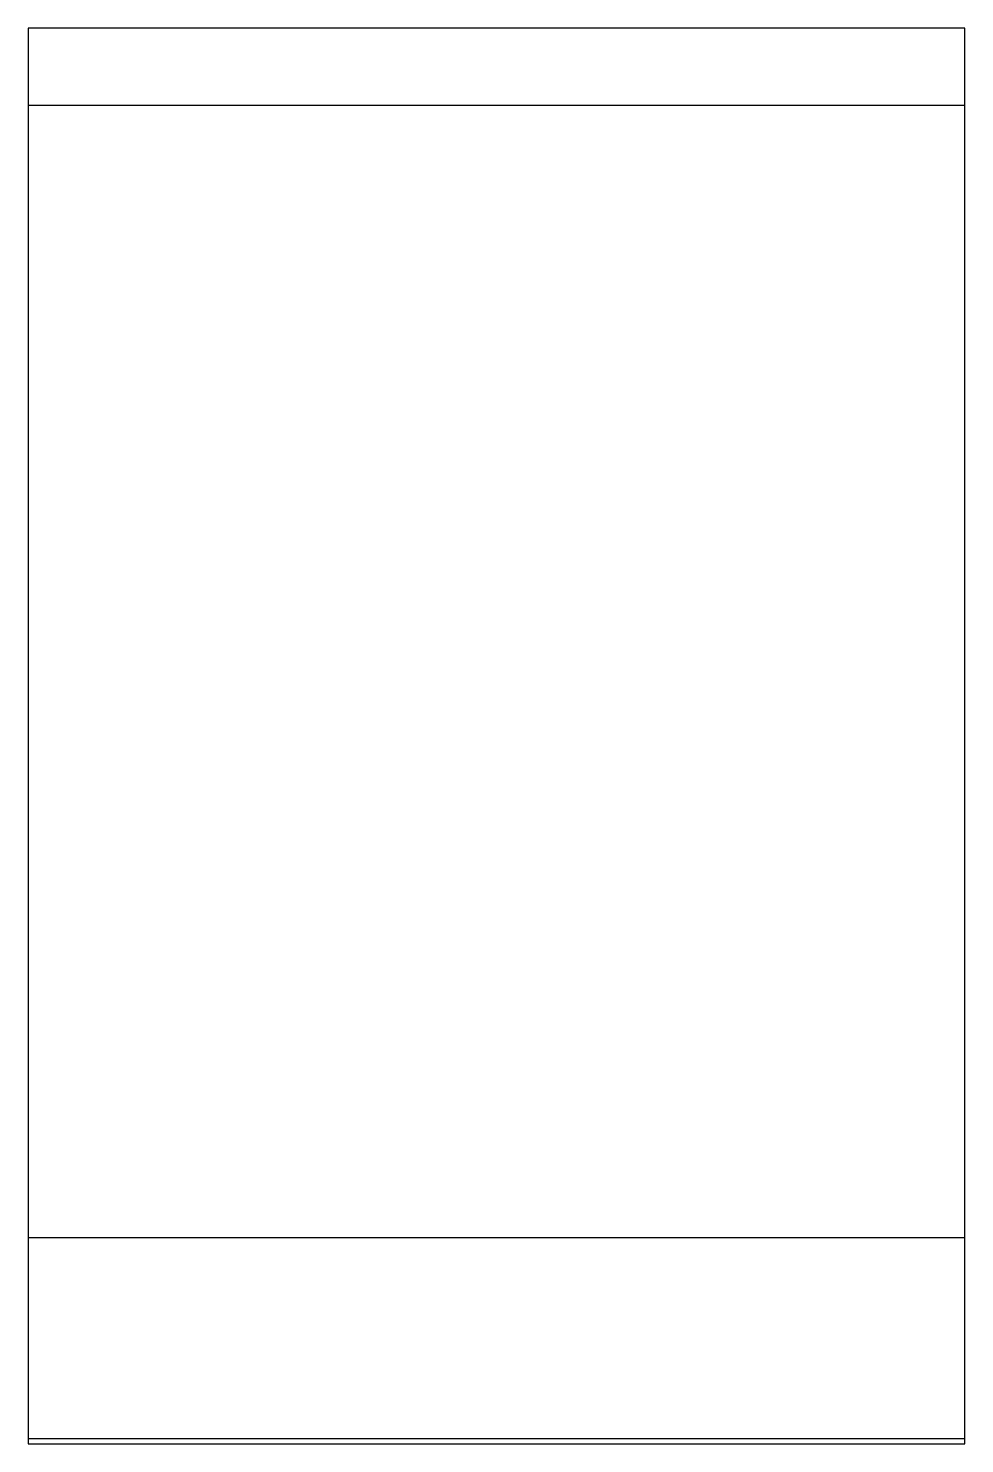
# Model space of a CAD drawing. Header units: metres. Extents: x -750 to 6496, y -1875 to 1895.
# Drawn here: x 6116 to 6480, y 1345 to 1895 of the extents above.
import ezdxf

# ---------------------------------------------------------------- set-up
doc = ezdxf.new("R2010")
doc.units = ezdxf.units.M

msp = doc.modelspace()

# ---------------------------------------------------------------- linework, layer by layer
for p, q in [((6115.62, 1895.22, 100), (6115.62, 1345.22, 100)), ((6479.62, 1895.22, 100), (6115.62, 1895.22, 100)), ((6115.62, 1895.22, 118), (6115.62, 1345.22, 118)), ((6479.62, 1895.22, 118), (6115.62, 1895.22, 118)), ((6115.62, 1895.22, 118), (6115.62, 1895.22, 100)), ((6479.62, 1345.22, 100), (6479.62, 1895.22, 100)), ((6479.62, 1345.22, 118), (6479.62, 1895.22, 118)), ((6479.62, 1895.22, 118), (6479.62, 1895.22, 100)), ((6115.62, 1865.22, 416), (6115.62, 1347.22, 416)), ((6479.62, 1865.22, 416), (6115.62, 1865.22, 416)), ((6115.62, 1865.22, 434), (6115.62, 1347.22, 434)), ((6479.62, 1865.22, 434), (6115.62, 1865.22, 434)), ((6115.62, 1865.22, 434), (6115.62, 1865.22, 416)), ((6479.62, 1347.22, 416), (6479.62, 1865.22, 416)), ((6479.62, 1347.22, 434), (6479.62, 1865.22, 434)), ((6479.62, 1865.22, 434), (6479.62, 1865.22, 416)), ((6115.62, 1425.22, 732), (6115.62, 1345.22, 732)), ((6479.62, 1425.22, 732), (6115.62, 1425.22, 732)), ((6115.62, 1425.22, 750), (6115.62, 1345.22, 750)), ((6479.62, 1425.22, 750), (6115.62, 1425.22, 750)), ((6115.62, 1425.22, 750), (6115.62, 1425.22, 732)), ((6479.62, 1345.22, 732), (6479.62, 1425.22, 732)), ((6479.62, 1345.22, 750), (6479.62, 1425.22, 750)), ((6479.62, 1425.22, 750), (6479.62, 1425.22, 732)), ((6115.62, 1347.22, 416), (6479.62, 1347.22, 416)), ((6115.62, 1347.22, 434), (6479.62, 1347.22, 434)), ((6115.62, 1347.22, 416), (6115.62, 1347.22, 434)), ((6115.62, 1345.22, 100), (6479.62, 1345.22, 100)), ((6115.62, 1345.22, 118), (6479.62, 1345.22, 118)), ((6115.62, 1345.22, 100), (6115.62, 1345.22, 118)), ((6115.62, 1345.22, 732), (6479.62, 1345.22, 732)), ((6115.62, 1345.22, 750), (6479.62, 1345.22, 750)), ((6115.62, 1345.22, 732), (6115.62, 1345.22, 750)), ((6479.62, 1347.22, 416), (6479.62, 1347.22, 434)), ((6479.62, 1345.22, 100), (6479.62, 1345.22, 118)), ((6479.62, 1345.22, 732), (6479.62, 1345.22, 750))]:
    msp.add_line(p, q)

doc.saveas('drawing.dxf')
